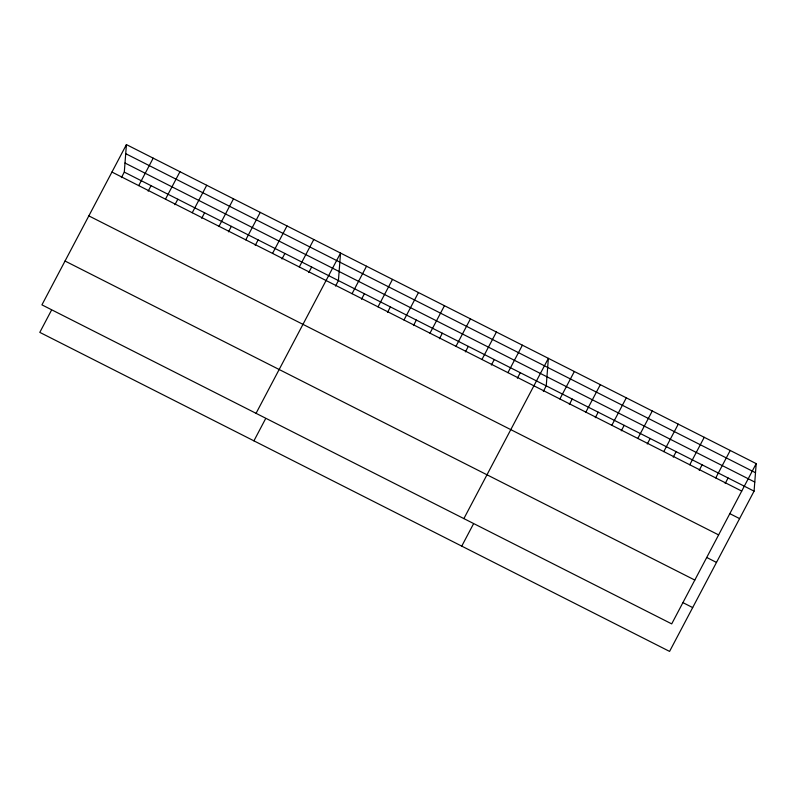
<?xml version="1.0" encoding="UTF-8"?>
<svg xmlns="http://www.w3.org/2000/svg" width="796" height="796" viewBox="0 0 796 796"><rect width="100%" height="100%" fill="white"/><g stroke="black" fill="none" stroke-linecap="round" stroke-linejoin="round"><path stroke-width="1.19" d="M121.4 177.607L124.295 172.115L126.425 144.593L756.2 463.63L754.071 491.142L669.575 651.407L39.8 332.37L51.352 310.46M126.425 144.593L41.929 304.858L671.705 623.885L756.2 463.63M138.713 185.617L153.19 158.155M148.165 191.169L151.061 185.677M165.478 199.169L179.956 171.717M174.931 204.721L177.826 199.229M192.244 212.731L206.721 185.269M201.696 218.283L204.592 212.791M219.009 226.293L233.487 198.831M228.462 231.845L231.357 226.353M245.775 239.855L260.252 212.393M255.227 245.397L258.123 239.904M272.54 253.407L287.018 225.955M281.993 258.959L284.888 253.466M299.306 266.968L313.783 239.506M308.758 272.521L311.654 267.028M256.053 413.323L340.549 253.068L338.419 280.58L335.524 286.072M253.924 440.845L265.476 418.935M352.051 293.684L366.528 266.232M361.503 299.236L364.399 293.744M378.03 306.848L392.508 279.386M387.483 312.4L390.378 306.908M404 320.002L418.477 292.55M413.462 325.554L416.358 320.062M429.979 333.166L444.457 305.704M439.442 338.718L442.337 333.225M455.959 346.33L470.436 318.868M465.411 351.872L468.307 346.379M481.938 359.484L496.415 332.031M491.391 365.036L494.286 359.543M507.918 372.647L522.395 345.185M517.37 378.2L520.266 372.707M463.879 518.604L548.374 358.349L546.245 385.861L543.35 391.353M461.75 546.126L473.302 524.216M559.877 398.965L574.354 371.503M569.329 404.517L572.225 399.025M585.856 412.129L600.333 384.667M595.308 417.671L598.204 412.189M611.835 425.283L626.313 397.831M621.288 430.835L624.183 425.343M637.805 438.447L652.282 410.985M647.267 443.999L650.163 438.506M663.784 451.601L678.262 424.149M673.247 457.153L676.142 451.66M689.764 464.764L704.241 437.303M699.216 470.317L702.112 464.824M715.743 477.928L730.221 450.466M725.196 483.47L728.091 477.988M125.718 153.678L755.494 472.705M125.002 163.031L754.777 482.068M124.295 172.115L754.071 491.142M111.947 172.055L741.723 491.082M729.852 513.669L739.593 518.604M88.844 215.885L718.619 534.912M706.748 557.489L716.49 562.424M65.033 261.028L694.808 580.065M682.938 602.642L692.679 607.577"/></g></svg>
